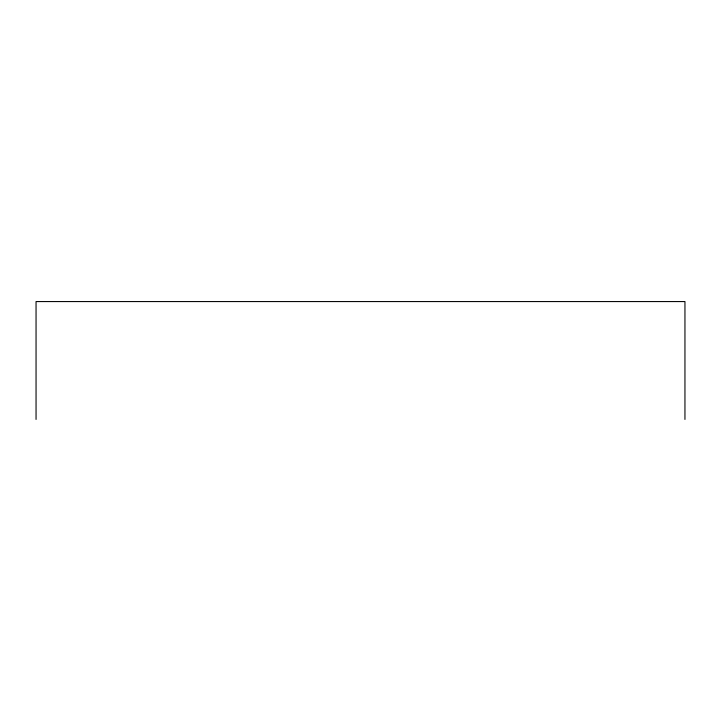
<?xml version="1.0" encoding="UTF-8"?>
<svg xmlns="http://www.w3.org/2000/svg" width="721" height="721" viewBox="0 0 721 721"><rect width="100%" height="100%" fill="white"/><g stroke="black" fill="none" stroke-linecap="round" stroke-linejoin="round"><path stroke-width="1.08" d="M684.95 419.433L684.95 301.567L36.05 301.567L36.05 419.433"/></g></svg>
